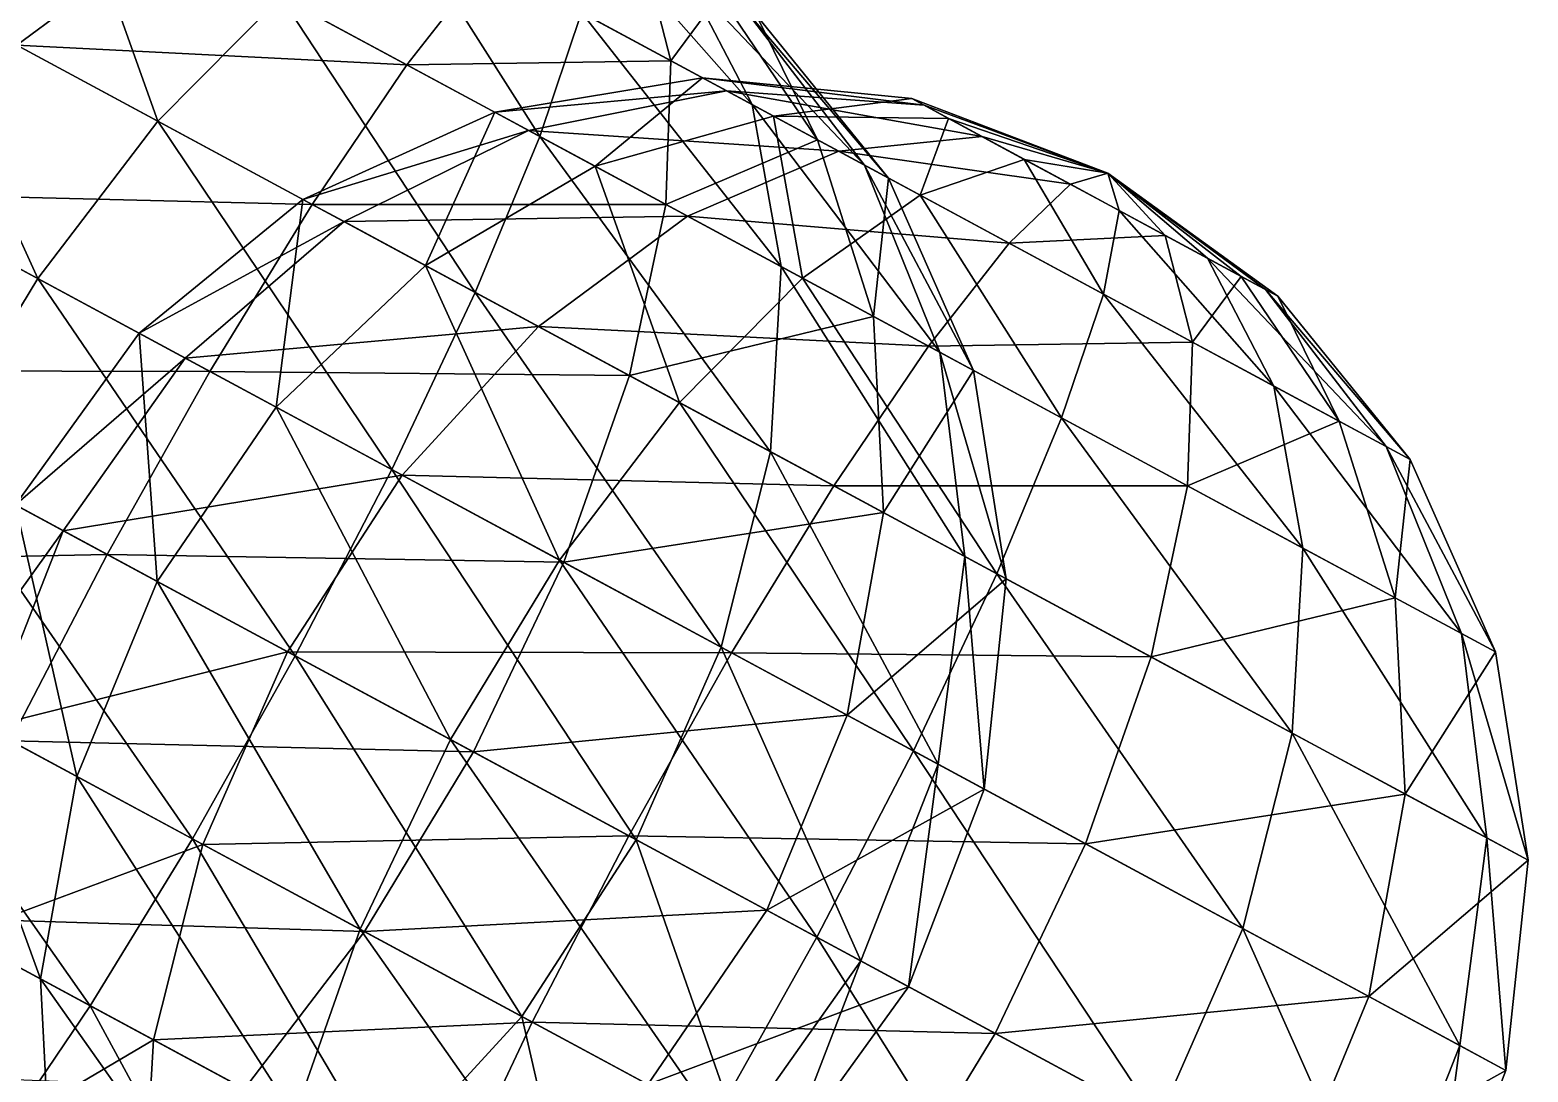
# Model space of a CAD drawing. Header units: metres. Extents: x -386 to 289, y -317 to 299.
# Drawn here: x 169.4 to 224.9, y 57.4 to 96 of the extents above; entities that cross this region are included whole.
import ezdxf

# ---------------------------------------------------------------- set-up
doc = ezdxf.new("R2010")
doc.units = ezdxf.units.M

msp = doc.modelspace()

# ---------------------------------------------------------------- linework, layer by layer
for points in [[(171.04149, 101.37161, -343.261), (164.76573, 97.697876, -340.35373), (174.16501, 92.6263, -332.1807), (174.16512, 92.626396, -332.1806)], [(171.04149, 101.37161, -343.261), (174.16501, 92.6263, -332.1807), (178.71596, 97.23068, -336.5877), (178.71606, 97.23078, -336.58762)], [(183.06577, 100.30095, -342.3311), (178.71596, 97.23068, -336.5877), (188.29869, 92.06013, -335.1687), (188.2988, 92.06023, -335.1686)], [(183.06577, 100.30095, -342.3311), (188.29869, 92.06013, -335.1687), (189.84178, 96.644806, -341.32767), (189.84189, 96.644905, -341.32758)], [(174.45335, 99.53066, -373.00943), (168.94441, 95.443184, -376.788), (161.75162, 99.3242, -366.10776), (161.75172, 99.3243, -366.10767)], [(183.37666, 94.715904, -377.22485), (168.94441, 95.443184, -376.788), (174.45335, 99.53066, -373.00943), (174.45346, 99.53076, -373.00934)], [(186.36139, 98.52273, -371.0659), (183.37666, 94.715904, -377.22485), (174.45335, 99.53066, -373.00943), (174.45346, 99.53076, -373.00934)], [(174.45335, 99.53066, -373.00943), (174.45335, 99.53066, -373.00943), (183.37666, 94.715904, -377.22485), (183.37677, 94.716, -377.22476)], [(190.42552, 99.73529, -348.49997), (189.84178, 96.644806, -341.32767), (196.15152, 93.240265, -344.30844), (196.15163, 93.240364, -344.30835)], [(190.42552, 99.73529, -348.49997), (196.15152, 93.240265, -344.30844), (193.69168, 97.97296, -350.0429), (193.69179, 97.97306, -350.04282)], [(192.13147, 98.81481, -363.3742), (193.1374, 94.86659, -370.06247), (186.36139, 98.52273, -371.0659), (186.3615, 98.52283, -371.0658)], [(194.94052, 97.29913, -360.9316), (193.1374, 94.86659, -370.06247), (192.13147, 98.81481, -363.3742), (192.13158, 98.81491, -363.3741)], [(193.1374, 94.86659, -370.06247), (183.37666, 94.715904, -377.22485), (186.36139, 98.52273, -371.0659), (186.3615, 98.52283, -371.0658)], [(164.76573, 97.697876, -340.35373), (159.23953, 92.45816, -338.52615), (169.72305, 86.80156, -329.4103), (169.72316, 86.80166, -329.41022)], [(164.76573, 97.697876, -340.35373), (169.72305, 86.80156, -329.4103), (174.16501, 92.6263, -332.1807), (174.16512, 92.626396, -332.1806)], [(193.69168, 97.97296, -350.0429), (196.15152, 93.240265, -344.30844), (200.30428, 90.99956, -350.47467), (200.30438, 90.99966, -350.47458)], [(193.69168, 97.97296, -350.0429), (200.30428, 90.99956, -350.47467), (195.84131, 96.81309, -353.2348), (195.84142, 96.81319, -353.2347)], [(178.71596, 97.23068, -336.5877), (174.16501, 92.6263, -332.1807), (185.90141, 86.29368, -330.44275), (185.90152, 86.29378, -330.44266)], [(178.71596, 97.23068, -336.5877), (185.90141, 86.29368, -330.44275), (188.29869, 92.06013, -335.1687), (188.2988, 92.06023, -335.1686)], [(194.94052, 97.29913, -360.9316), (198.56407, 91.938515, -365.34378), (193.1374, 94.86659, -370.06247), (193.13751, 94.86669, -370.06238)], [(196.29842, 96.566444, -357.22034), (198.56407, 91.938515, -365.34378), (194.94052, 97.29913, -360.9316), (194.94063, 97.29923, -360.93152)], [(189.84178, 96.644806, -341.32767), (188.29869, 92.06013, -335.1687), (197.222, 87.24537, -339.38412), (197.2221, 87.24547, -339.38403)], [(189.84178, 96.644806, -341.32767), (197.222, 87.24537, -339.38412), (196.15152, 93.240265, -344.30844), (196.15163, 93.240364, -344.30835)], [(195.84131, 96.81309, -353.2348), (200.30428, 90.99956, -350.47467), (201.18733, 90.52308, -358.17413), (201.18744, 90.52318, -358.17404)], [(195.84131, 96.81309, -353.2348), (201.18733, 90.52308, -358.17413), (196.29842, 96.566444, -357.22034), (196.29852, 96.56654, -357.22025)], [(196.29842, 96.566444, -357.22034), (201.18733, 90.52308, -358.17413), (198.56407, 91.938515, -365.34378), (198.56418, 91.938614, -365.3437)], [(179.87318, 89.54633, -381.9508), (163.90024, 89.94338, -379.16327), (168.94441, 95.443184, -376.788), (168.94452, 95.44328, -376.7879)], [(183.37666, 94.715904, -377.22485), (179.87318, 89.54633, -381.9508), (168.94441, 95.443184, -376.788), (168.94452, 95.44328, -376.7879)], [(168.94441, 95.443184, -376.788), (168.94441, 95.443184, -376.788), (179.87318, 89.54633, -381.9508), (179.87329, 89.54643, -381.9507)], [(193.1374, 94.86659, -370.06247), (192.9594, 89.54534, -375.80582), (183.37666, 94.715904, -377.22485), (183.37677, 94.716, -377.22476)], [(198.56407, 91.938515, -365.34378), (192.9594, 89.54534, -375.80582), (193.1374, 94.86659, -370.06247), (193.13751, 94.86669, -370.06238)], [(192.9594, 89.54534, -375.80582), (179.87318, 89.54633, -381.9508), (183.37666, 94.715904, -377.22485), (183.37677, 94.716, -377.22476)], [(195.19936, 93.75401, -530.2015), (186.6321, 92.959366, -521.683), (194.3163, 94.230484, -522.502), (194.3164, 94.23058, -522.5019)], [(194.3163, 94.230484, -522.502), (186.6321, 92.959366, -521.683), (190.34195, 90.95764, -511.54358), (190.34206, 90.95774, -511.5435)], [(194.3163, 94.230484, -522.502), (190.34195, 90.95764, -511.54358), (196.93956, 92.81505, -515.3324), (196.93967, 92.81515, -515.3323)], [(202.50862, 93.2156, -527.44135), (195.19936, 93.75401, -530.2015), (194.3163, 94.230484, -522.502), (194.3164, 94.23058, -522.5019)], [(202.50862, 93.2156, -527.44135), (194.3163, 94.230484, -522.502), (202.05151, 93.46224, -523.4558), (202.05162, 93.46234, -523.4557)], [(202.05151, 93.46224, -523.4558), (194.3163, 94.230484, -522.502), (196.93956, 92.81505, -515.3324), (196.93967, 92.81515, -515.3323)], [(195.19936, 93.75401, -530.2015), (187.88094, 92.28553, -532.57166), (186.6321, 92.959366, -521.683), (186.6322, 92.959465, -521.68286)], [(199.35211, 91.513306, -536.36774), (187.88094, 92.28553, -532.57166), (195.19936, 93.75401, -530.2015), (195.19946, 93.75411, -530.20135)], [(204.65825, 92.055725, -530.63324), (199.35211, 91.513306, -536.36774), (195.19936, 93.75401, -530.2015), (195.19946, 93.75411, -530.20135)], [(204.65825, 92.055725, -530.63324), (195.19936, 93.75401, -530.2015), (202.50862, 93.2156, -527.44135), (202.50873, 93.2157, -527.4412)], [(196.15152, 93.240265, -344.30844), (197.222, 87.24537, -339.38412), (203.09488, 84.07653, -348.1045), (203.09499, 84.07663, -348.1044)], [(196.15152, 93.240265, -344.30844), (203.09488, 84.07653, -348.1045), (200.30428, 90.99956, -350.47467), (200.30438, 90.99966, -350.47458)], [(202.05151, 93.46224, -523.4558), (196.93956, 92.81505, -515.3324), (203.40941, 92.72955, -519.7445), (203.40952, 92.72965, -519.7444)], [(209.31061, 90.706985, -524.4794), (202.50862, 93.2156, -527.44135), (202.05151, 93.46224, -523.4558), (202.05162, 93.46234, -523.4557)], [(209.31061, 90.706985, -524.4794), (202.05151, 93.46224, -523.4558), (203.40941, 92.72955, -519.7445), (203.40952, 92.72965, -519.7444)], [(209.31061, 90.706985, -524.4794), (204.65825, 92.055725, -530.63324), (202.50862, 93.2156, -527.44135), (202.50873, 93.2157, -527.4412)], [(174.16501, 92.6263, -332.1807), (169.72305, 86.80156, -329.4103), (182.81331, 79.738434, -327.4719), (182.81342, 79.73853, -327.4718)], [(174.16501, 92.6263, -332.1807), (182.81331, 79.738434, -327.4719), (185.90141, 86.29368, -330.44275), (185.90152, 86.29378, -330.44266)], [(187.88094, 92.28553, -532.57166), (179.52258, 89.735504, -521.0545), (186.6321, 92.959366, -521.683), (186.6322, 92.959465, -521.68286)], [(186.6321, 92.959366, -521.683), (179.52258, 89.735504, -521.0545), (184.0662, 87.283905, -508.63632), (184.0663, 87.284004, -508.63623)], [(186.6321, 92.959366, -521.683), (184.0662, 87.283905, -508.63632), (190.34195, 90.95764, -511.54358), (190.34206, 90.95774, -511.5435)], [(196.93956, 92.81505, -515.3324), (190.34195, 90.95764, -511.54358), (198.01642, 86.81671, -504.8703), (198.01653, 86.81681, -504.8702)], [(196.93956, 92.81505, -515.3324), (198.01642, 86.81671, -504.8703), (202.36623, 89.88698, -510.61368), (202.36633, 89.88708, -510.6136)], [(203.40941, 92.72955, -519.7445), (196.93956, 92.81505, -515.3324), (202.36623, 89.88698, -510.61368), (202.36633, 89.88708, -510.6136)], [(203.40941, 92.72955, -519.7445), (202.36623, 89.88698, -510.61368), (206.21846, 91.213875, -517.30194), (206.21857, 91.213974, -517.3018)], [(209.31061, 90.706985, -524.4794), (203.40941, 92.72955, -519.7445), (206.21846, 91.213875, -517.30194), (206.21857, 91.213974, -517.3018)], [(159.23953, 92.45816, -338.52615), (165.69283, 80.15341, -328.4654), (169.72305, 86.80156, -329.4103), (169.72316, 86.80166, -329.41022)], [(187.88094, 92.28553, -532.57166), (181.05208, 88.91023, -534.3904), (179.52258, 89.735504, -521.0545), (179.52269, 89.7356, -521.0544)], [(193.75381, 89.11669, -541.292), (181.05208, 88.91023, -534.3904), (187.88094, 92.28553, -532.57166), (187.88104, 92.28563, -532.57153)], [(188.29869, 92.06013, -335.1687), (185.90141, 86.29368, -330.44275), (196.83018, 80.39683, -335.6056), (196.83029, 80.39693, -335.6055)], [(199.35211, 91.513306, -536.36774), (193.75381, 89.11669, -541.292), (187.88094, 92.28553, -532.57166), (187.88104, 92.28563, -532.57153)], [(188.29869, 92.06013, -335.1687), (196.83018, 80.39683, -335.6056), (197.222, 87.24537, -339.38412), (197.2221, 87.24547, -339.38403)], [(207.92441, 90.293396, -532.1762), (199.35211, 91.513306, -536.36774), (204.65825, 92.055725, -530.63324), (204.65836, 92.055824, -530.6331)], [(209.31061, 90.706985, -524.4794), (207.92441, 90.293396, -532.1762), (204.65825, 92.055725, -530.63324), (204.65836, 92.055824, -530.6331)], [(204.65825, 92.055725, -530.63324), (204.65825, 92.055725, -530.63324), (207.92441, 90.293396, -532.1762), (207.92451, 90.293495, -532.1761)], [(198.56407, 91.938515, -365.34378), (200.63387, 85.40442, -369.13257), (192.9594, 89.54534, -375.80582), (192.9595, 89.54544, -375.80573)], [(205.66185, 88.10876, -539.34845), (193.75381, 89.11669, -541.292), (199.35211, 91.513306, -536.36774), (199.35222, 91.513405, -536.3676)], [(201.18733, 90.52308, -358.17413), (200.63387, 85.40442, -369.13257), (198.56407, 91.938515, -365.34378), (198.56418, 91.938614, -365.3437)], [(207.92441, 90.293396, -532.1762), (205.66185, 88.10876, -539.34845), (199.35211, 91.513306, -536.36774), (199.35222, 91.513405, -536.3676)], [(199.35211, 91.513306, -536.36774), (199.35211, 91.513306, -536.36774), (205.66185, 88.10876, -539.34845), (205.66196, 88.10886, -539.3483)], [(190.34195, 90.95764, -511.54358), (184.0662, 87.283905, -508.63632), (193.46547, 82.212326, -500.4633), (193.46558, 82.212425, -500.4632)], [(190.34195, 90.95764, -511.54358), (193.46547, 82.212326, -500.4633), (198.01642, 86.81671, -504.8703), (198.01653, 86.81681, -504.8702)], [(200.30428, 90.99956, -350.47467), (203.09488, 84.07653, -348.1045), (204.34372, 83.402695, -358.9932), (204.34383, 83.402794, -358.9931)], [(200.30428, 90.99956, -350.47467), (204.34372, 83.402695, -358.9932), (201.18733, 90.52308, -358.17413), (201.18744, 90.52318, -358.17404)], [(206.21846, 91.213875, -517.30194), (202.36623, 89.88698, -510.61368), (209.14224, 86.230835, -509.61026), (209.14235, 86.230934, -509.61017)], [(206.21846, 91.213875, -517.30194), (209.14224, 86.230835, -509.61026), (209.72598, 89.32132, -516.78253), (209.72609, 89.32142, -516.7824)], [(209.31061, 90.706985, -524.4794), (206.21846, 91.213875, -517.30194), (209.72598, 89.32132, -516.78253), (209.72609, 89.32142, -516.7824)], [(201.18733, 90.52308, -358.17413), (204.34372, 83.402695, -358.9932), (200.63387, 85.40442, -369.13257), (200.63397, 85.40452, -369.13248)], [(209.31061, 90.706985, -524.4794), (211.43193, 88.40084, -531.6568), (207.92441, 90.293396, -532.1762), (207.92451, 90.293495, -532.1761)], [(209.31061, 90.706985, -524.4794), (209.72598, 89.32132, -516.78253), (212.99214, 87.55899, -518.3255), (212.99225, 87.55909, -518.3254)], [(209.31061, 90.706985, -524.4794), (212.99214, 87.55899, -518.3255), (215.14177, 86.39912, -521.5174), (215.14188, 86.399216, -521.5173)], [(209.31061, 90.706985, -524.4794), (215.14177, 86.39912, -521.5174), (215.59888, 86.15247, -525.5029), (215.59898, 86.15257, -525.5028)], [(209.31061, 90.706985, -524.4794), (215.59888, 86.15247, -525.5029), (214.24098, 86.88516, -529.2142), (214.24109, 86.88526, -529.21405)], [(209.31061, 90.706985, -524.4794), (214.24098, 86.88516, -529.2142), (211.43193, 88.40084, -531.6568), (211.43204, 88.40094, -531.6567)], [(176.0897, 83.3663, -384.92166), (159.66458, 83.406075, -379.97345), (163.90024, 89.94338, -379.16327), (163.90034, 89.94348, -379.16318)], [(179.87318, 89.54633, -381.9508), (176.0897, 83.3663, -384.92166), (163.90024, 89.94338, -379.16327), (163.90034, 89.94348, -379.16318)], [(163.90024, 89.94338, -379.16327), (163.90024, 89.94338, -379.16327), (176.0897, 83.3663, -384.92166), (176.08981, 83.3664, -384.92157)], [(202.36623, 89.88698, -510.61368), (198.01642, 86.81671, -504.8703), (207.59915, 81.64616, -503.4513), (207.59926, 81.646255, -503.4512)], [(202.36623, 89.88698, -510.61368), (207.59915, 81.64616, -503.4513), (209.14224, 86.230835, -509.61026), (209.14235, 86.230934, -509.61017)], [(211.43193, 88.40084, -531.6568), (205.66185, 88.10876, -539.34845), (207.92441, 90.293396, -532.1762), (207.92451, 90.293495, -532.1761)], [(181.05208, 88.91023, -534.3904), (173.47224, 84.778595, -520.6594), (179.52258, 89.735504, -521.0545), (179.52269, 89.7356, -521.0544)], [(179.52258, 89.735504, -521.0545), (173.47224, 84.778595, -520.6594), (178.54, 82.04419, -506.80875), (178.5401, 82.04429, -506.80865)], [(191.60959, 83.213715, -380.21286), (176.0897, 83.3663, -384.92166), (179.87318, 89.54633, -381.9508), (179.87329, 89.54643, -381.9507)], [(179.52258, 89.735504, -521.0545), (178.54, 82.04419, -506.80875), (184.0662, 87.283905, -508.63632), (184.0663, 87.284004, -508.63623)], [(192.9594, 89.54534, -375.80582), (191.60959, 83.213715, -380.21286), (179.87318, 89.54633, -381.9508), (179.87329, 89.54643, -381.9507)], [(200.63387, 85.40442, -369.13257), (191.60959, 83.213715, -380.21286), (192.9594, 89.54534, -375.80582), (192.9595, 89.54544, -375.80573)], [(209.72598, 89.32132, -516.78253), (209.14224, 86.230835, -509.61026), (215.45198, 82.826294, -512.591), (215.45209, 82.82639, -512.5909)], [(209.72598, 89.32132, -516.78253), (215.45198, 82.826294, -512.591), (212.99214, 87.55899, -518.3255), (212.99225, 87.55909, -518.3254)], [(181.05208, 88.91023, -534.3904), (175.17819, 83.85812, -535.5336), (173.47224, 84.778595, -520.6594), (173.47235, 84.778694, -520.6593)], [(188.24487, 85.02921, -545.07056), (175.17819, 83.85812, -535.5336), (181.05208, 88.91023, -534.3904), (181.05219, 88.91033, -534.39026)], [(193.75381, 89.11669, -541.292), (188.24487, 85.02921, -545.07056), (181.05208, 88.91023, -534.3904), (181.05219, 88.91033, -534.39026)], [(202.67712, 84.30193, -545.50745), (188.24487, 85.02921, -545.07056), (193.75381, 89.11669, -541.292), (193.75392, 89.11679, -541.2919)], [(205.66185, 88.10876, -539.34845), (202.67712, 84.30193, -545.50745), (193.75381, 89.11669, -541.292), (193.75392, 89.11679, -541.2919)], [(193.75381, 89.11669, -541.292), (193.75381, 89.11669, -541.292), (202.67712, 84.30193, -545.50745), (202.67723, 84.30203, -545.5073)], [(211.43193, 88.40084, -531.6568), (212.43787, 84.45262, -538.3451), (205.66185, 88.10876, -539.34845), (205.66196, 88.10886, -539.3483)], [(214.24098, 86.88516, -529.2142), (212.43787, 84.45262, -538.3451), (211.43193, 88.40084, -531.6568), (211.43204, 88.40094, -531.6567)], [(212.43787, 84.45262, -538.3451), (202.67712, 84.30193, -545.50745), (205.66185, 88.10876, -539.34845), (205.66196, 88.10886, -539.3483)], [(184.0662, 87.283905, -508.63632), (178.54, 82.04419, -506.80875), (189.02353, 76.38759, -497.6929), (189.02364, 76.38769, -497.6928)], [(184.0662, 87.283905, -508.63632), (189.02353, 76.38759, -497.6929), (193.46547, 82.212326, -500.4633), (193.46558, 82.212425, -500.4632)], [(197.222, 87.24537, -339.38412), (196.83018, 80.39683, -335.6056), (204.02298, 76.51581, -346.2858), (204.02309, 76.51591, -346.2857)], [(197.222, 87.24537, -339.38412), (204.02298, 76.51581, -346.2858), (203.09488, 84.07653, -348.1045), (203.09499, 84.07663, -348.1044)], [(212.99214, 87.55899, -518.3255), (215.45198, 82.826294, -512.591), (219.60474, 80.58559, -518.75726), (219.60484, 80.585686, -518.75714)], [(212.99214, 87.55899, -518.3255), (219.60474, 80.58559, -518.75726), (215.14177, 86.39912, -521.5174), (215.14188, 86.399216, -521.5173)], [(169.72305, 86.80156, -329.4103), (165.69283, 80.15341, -328.4654), (179.24486, 72.84113, -326.4586), (179.24496, 72.84123, -326.4585)], [(169.72305, 86.80156, -329.4103), (179.24486, 72.84113, -326.4586), (182.81331, 79.738434, -327.4719), (182.81342, 79.73853, -327.4718)], [(198.01642, 86.81671, -504.8703), (193.46547, 82.212326, -500.4633), (205.20187, 75.87971, -498.72534), (205.20198, 75.87981, -498.72525)], [(198.01642, 86.81671, -504.8703), (205.20187, 75.87971, -498.72534), (207.59915, 81.64616, -503.4513), (207.59926, 81.646255, -503.4512)], [(214.24098, 86.88516, -529.2142), (217.86453, 81.52454, -533.62634), (212.43787, 84.45262, -538.3451), (212.43797, 84.45272, -538.345)], [(215.59888, 86.15247, -525.5029), (217.86453, 81.52454, -533.62634), (214.24098, 86.88516, -529.2142), (214.24109, 86.88526, -529.21405)], [(185.90141, 86.29368, -330.44275), (182.81331, 79.738434, -327.4719), (195.00278, 73.161354, -333.2303), (195.00288, 73.16145, -333.2302)], [(185.90141, 86.29368, -330.44275), (195.00278, 73.161354, -333.2303), (196.83018, 80.39683, -335.6056), (196.83029, 80.39693, -335.6055)], [(209.14224, 86.230835, -509.61026), (207.59915, 81.64616, -503.4513), (216.52246, 76.8314, -507.66672), (216.52257, 76.8315, -507.66663)], [(209.14224, 86.230835, -509.61026), (216.52246, 76.8314, -507.66672), (215.45198, 82.826294, -512.591), (215.45209, 82.82639, -512.5909)], [(215.14177, 86.39912, -521.5174), (219.60474, 80.58559, -518.75726), (220.4878, 80.10911, -526.4567), (220.4879, 80.10921, -526.4566)], [(215.14177, 86.39912, -521.5174), (220.4878, 80.10911, -526.4567), (215.59888, 86.15247, -525.5029), (215.59898, 86.15257, -525.5028)], [(215.59888, 86.15247, -525.5029), (220.4878, 80.10911, -526.4567), (217.86453, 81.52454, -533.62634), (217.86464, 81.52464, -533.6262)], [(200.63387, 85.40442, -369.13257), (201.00887, 78.142136, -372.03983), (191.60959, 83.213715, -380.21286), (191.6097, 83.21381, -380.21277)], [(204.34372, 83.402695, -358.9932), (201.00887, 78.142136, -372.03983), (200.63387, 85.40442, -369.13257), (200.63397, 85.40452, -369.13248)], [(188.24487, 85.02921, -545.07056), (183.2007, 79.52941, -547.44586), (175.17819, 83.85812, -535.5336), (175.1783, 83.85822, -535.5335)], [(199.17365, 79.13236, -550.2334), (183.2007, 79.52941, -547.44586), (188.24487, 85.02921, -545.07056), (188.24498, 85.02931, -545.07043)], [(202.67712, 84.30193, -545.50745), (199.17365, 79.13236, -550.2334), (188.24487, 85.02921, -545.07056), (188.24498, 85.02931, -545.07043)], [(188.24487, 85.02921, -545.07056), (188.24487, 85.02921, -545.07056), (199.17365, 79.13236, -550.2334), (199.17375, 79.13246, -550.2333)], [(175.17819, 83.85812, -535.5336), (168.89342, 78.42646, -520.52466), (173.47224, 84.778595, -520.6594), (173.47235, 84.778694, -520.6593)], [(173.47224, 84.778595, -520.6594), (168.89342, 78.42646, -520.52466), (174.13994, 75.5956, -506.1854), (174.14005, 75.595695, -506.1853)], [(173.47224, 84.778595, -520.6594), (174.13994, 75.5956, -506.1854), (178.54, 82.04419, -506.80875), (178.5401, 82.04429, -506.80865)], [(212.25986, 79.13137, -544.08844), (199.17365, 79.13236, -550.2334), (202.67712, 84.30193, -545.50745), (202.67723, 84.30203, -545.5073)], [(212.43787, 84.45262, -538.3451), (212.25986, 79.13137, -544.08844), (202.67712, 84.30193, -545.50745), (202.67723, 84.30203, -545.5073)], [(217.86453, 81.52454, -533.62634), (212.25986, 79.13137, -544.08844), (212.43787, 84.45262, -538.3451), (212.43797, 84.45272, -538.345)], [(175.17819, 83.85812, -535.5336), (170.65953, 77.47352, -535.9236), (168.89342, 78.42646, -520.52466), (168.89352, 78.42656, -520.52454)], [(183.2007, 79.52941, -547.44586), (170.65953, 77.47352, -535.9236), (175.17819, 83.85812, -535.5336), (175.1783, 83.85822, -535.5335)], [(203.09488, 84.07653, -348.1045), (204.02298, 76.51581, -346.2858), (205.55247, 75.69054, -359.62167), (205.55258, 75.690636, -359.62158)], [(203.09488, 84.07653, -348.1045), (205.55247, 75.69054, -359.62167), (204.34372, 83.402695, -358.9932), (204.34383, 83.402794, -358.9931)], [(172.28406, 76.59698, -385.93497), (156.52612, 76.27676, -379.16327), (159.66458, 83.406075, -379.97345), (159.66469, 83.40617, -379.97336)], [(176.0897, 83.3663, -384.92166), (172.28406, 76.59698, -385.93497), (159.66458, 83.406075, -379.97345), (159.66469, 83.40617, -379.97336)], [(159.66458, 83.406075, -379.97345), (159.66458, 83.406075, -379.97345), (172.28406, 76.59698, -385.93497), (172.28416, 76.59708, -385.93488)], [(189.17996, 76.30318, -382.98325), (172.28406, 76.59698, -385.93497), (176.0897, 83.3663, -384.92166), (176.08981, 83.3664, -384.92157)], [(191.60959, 83.213715, -380.21286), (189.17996, 76.30318, -382.98325), (176.0897, 83.3663, -384.92166), (176.08981, 83.3664, -384.92157)], [(201.00887, 78.142136, -372.03983), (189.17996, 76.30318, -382.98325), (191.60959, 83.213715, -380.21286), (191.6097, 83.21381, -380.21277)], [(204.34372, 83.402695, -358.9932), (205.55247, 75.69054, -359.62167), (201.00887, 78.142136, -372.03983), (201.00897, 78.142235, -372.03973)], [(215.45198, 82.826294, -512.591), (216.52246, 76.8314, -507.66672), (222.39534, 73.66256, -516.3871), (222.39545, 73.66266, -516.38696)], [(215.45198, 82.826294, -512.591), (222.39534, 73.66256, -516.3871), (219.60474, 80.58559, -518.75726), (219.60484, 80.585686, -518.75714)], [(178.54, 82.04419, -506.80875), (174.13994, 75.5956, -506.1854), (184.99329, 69.73944, -496.748), (184.9934, 69.73954, -496.7479)], [(178.54, 82.04419, -506.80875), (184.99329, 69.73944, -496.748), (189.02353, 76.38759, -497.6929), (189.02364, 76.38769, -497.6928)], [(193.46547, 82.212326, -500.4633), (189.02353, 76.38759, -497.6929), (202.11377, 69.32446, -495.7545), (202.11388, 69.32456, -495.7544)], [(193.46547, 82.212326, -500.4633), (202.11377, 69.32446, -495.7545), (205.20187, 75.87971, -498.72534), (205.20198, 75.87981, -498.72525)], [(207.59915, 81.64616, -503.4513), (205.20187, 75.87971, -498.72534), (216.13065, 69.98286, -503.88818), (216.13075, 69.982956, -503.8881)], [(207.59915, 81.64616, -503.4513), (216.13065, 69.98286, -503.88818), (216.52246, 76.8314, -507.66672), (216.52257, 76.8315, -507.66663)], [(217.86453, 81.52454, -533.62634), (219.93433, 74.99045, -537.41516), (212.25986, 79.13137, -544.08844), (212.25996, 79.13147, -544.0883)], [(220.4878, 80.10911, -526.4567), (219.93433, 74.99045, -537.41516), (217.86453, 81.52454, -533.62634), (217.86464, 81.52464, -533.6262)], [(196.83018, 80.39683, -335.6056), (195.00278, 73.161354, -333.2303), (203.02528, 68.83264, -345.14252), (203.02539, 68.83274, -345.14243)], [(196.83018, 80.39683, -335.6056), (203.02528, 68.83264, -345.14252), (204.02298, 76.51581, -346.2858), (204.02309, 76.51591, -346.2857)], [(219.60474, 80.58559, -518.75726), (222.39534, 73.66256, -516.3871), (223.64418, 72.98872, -527.27576), (223.64429, 72.98882, -527.27563)], [(219.60474, 80.58559, -518.75726), (223.64418, 72.98872, -527.27576), (220.4878, 80.10911, -526.4567), (220.4879, 80.10921, -526.4566)], [(165.69283, 80.15341, -328.4654), (162.34894, 73.134926, -329.4103), (175.4392, 66.07181, -327.4719), (175.4393, 66.07191, -327.4718)], [(165.69283, 80.15341, -328.4654), (175.4392, 66.07181, -327.4719), (179.24486, 72.84113, -326.4586), (179.24496, 72.84123, -326.4585)], [(220.4878, 80.10911, -526.4567), (223.64418, 72.98872, -527.27576), (219.93433, 74.99045, -537.41516), (219.93443, 74.99055, -537.41504)], [(183.2007, 79.52941, -547.44586), (178.96506, 72.9921, -548.25604), (170.65953, 77.47352, -535.9236), (170.65964, 77.47362, -535.92346)], [(195.39017, 72.95233, -553.2043), (178.96506, 72.9921, -548.25604), (183.2007, 79.52941, -547.44586), (183.2008, 79.52951, -547.44574)], [(182.81331, 79.738434, -327.4719), (179.24486, 72.84113, -326.4586), (191.86432, 66.032036, -332.4201), (191.86443, 66.032135, -332.42)], [(182.81331, 79.738434, -327.4719), (191.86432, 66.032036, -332.4201), (195.00278, 73.161354, -333.2303), (195.00288, 73.16145, -333.2302)], [(199.17365, 79.13236, -550.2334), (195.39017, 72.95233, -553.2043), (183.2007, 79.52941, -547.44586), (183.2008, 79.52951, -547.44574)], [(183.2007, 79.52941, -547.44586), (183.2007, 79.52941, -547.44586), (195.39017, 72.95233, -553.2043), (195.39027, 72.95243, -553.20416)], [(210.91005, 72.79974, -548.4955), (195.39017, 72.95233, -553.2043), (199.17365, 79.13236, -550.2334), (199.17375, 79.13246, -550.2333)], [(212.25986, 79.13137, -544.08844), (210.91005, 72.79974, -548.4955), (199.17365, 79.13236, -550.2334), (199.17375, 79.13246, -550.2333)], [(219.93433, 74.99045, -537.41516), (210.91005, 72.79974, -548.4955), (212.25986, 79.13137, -544.08844), (212.25996, 79.13147, -544.0883)], [(170.65953, 77.47352, -535.9236), (166.09813, 71.11197, -520.6594), (168.89342, 78.42646, -520.52466), (168.89352, 78.42656, -520.52454)], [(168.89342, 78.42646, -520.52466), (166.09813, 71.11197, -520.6594), (171.16588, 68.37756, -506.80875), (171.16599, 68.37766, -506.80865)], [(168.89342, 78.42646, -520.52466), (171.16588, 68.37756, -506.80875), (174.13994, 75.5956, -506.1854), (174.14005, 75.595695, -506.1853)], [(201.00887, 78.142136, -372.03983), (199.66348, 70.646576, -373.8674), (189.17996, 76.30318, -382.98325), (189.18007, 76.303276, -382.98315)], [(205.55247, 75.69054, -359.62167), (199.66348, 70.646576, -373.8674), (201.00887, 78.142136, -372.03983), (201.00897, 78.142235, -372.03973)], [(170.65953, 77.47352, -535.9236), (167.80408, 70.1915, -535.5336), (166.09813, 71.11197, -520.6594), (166.09824, 71.11207, -520.6593)], [(178.96506, 72.9921, -548.25604), (167.80408, 70.1915, -535.5336), (170.65953, 77.47352, -535.9236), (170.65964, 77.47362, -535.92346)], [(172.28406, 76.59698, -385.93497), (168.71559, 69.69967, -384.92166), (156.52612, 76.27676, -379.16327), (156.52623, 76.276855, -379.16318)], [(185.83609, 69.2847, -383.92816), (168.71559, 69.69967, -384.92166), (172.28406, 76.59698, -385.93497), (172.28416, 76.59708, -385.93488)], [(189.17996, 76.30318, -382.98325), (185.83609, 69.2847, -383.92816), (172.28406, 76.59698, -385.93497), (172.28416, 76.59708, -385.93488)], [(204.02298, 76.51581, -346.2858), (203.02528, 68.83264, -345.14252), (204.73123, 67.91217, -360.01675), (204.73134, 67.91227, -360.01666)], [(204.02298, 76.51581, -346.2858), (204.73123, 67.91217, -360.01675), (205.55247, 75.69054, -359.62167), (205.55258, 75.690636, -359.62158)], [(216.52246, 76.8314, -507.66672), (216.13065, 69.98286, -503.88818), (223.32344, 66.10184, -514.56836), (223.32355, 66.10194, -514.56824)], [(216.52246, 76.8314, -507.66672), (223.32344, 66.10184, -514.56836), (222.39534, 73.66256, -516.3871), (222.39545, 73.66266, -516.38696)], [(189.02353, 76.38759, -497.6929), (184.99329, 69.73944, -496.748), (198.54532, 62.427162, -494.74118), (198.54543, 62.42726, -494.7411)], [(199.66348, 70.646576, -373.8674), (185.83609, 69.2847, -383.92816), (189.17996, 76.30318, -382.98325), (189.18007, 76.303276, -382.98315)], [(189.02353, 76.38759, -497.6929), (198.54532, 62.427162, -494.74118), (202.11377, 69.32446, -495.7545), (202.11388, 69.32456, -495.7544)], [(174.13994, 75.5956, -506.1854), (171.16588, 68.37756, -506.80875), (181.64941, 62.720955, -497.6929), (181.64952, 62.721054, -497.6928)], [(174.13994, 75.5956, -506.1854), (181.64941, 62.720955, -497.6929), (184.99329, 69.73944, -496.748), (184.9934, 69.73954, -496.7479)], [(205.55247, 75.69054, -359.62167), (204.73123, 67.91217, -360.01675), (199.66348, 70.646576, -373.8674), (199.66359, 70.646675, -373.8673)], [(205.20187, 75.87971, -498.72534), (202.11377, 69.32446, -495.7545), (214.30324, 62.747383, -501.51288), (214.30334, 62.747482, -501.5128)], [(205.20187, 75.87971, -498.72534), (214.30324, 62.747383, -501.51288), (216.13065, 69.98286, -503.88818), (216.13075, 69.982956, -503.8881)], [(219.93433, 74.99045, -537.41516), (220.30933, 67.728165, -540.32245), (210.91005, 72.79974, -548.4955), (210.91016, 72.79984, -548.49536)], [(223.64418, 72.98872, -527.27576), (220.30933, 67.728165, -540.32245), (219.93433, 74.99045, -537.41516), (219.93443, 74.99055, -537.41504)], [(195.00278, 73.161354, -333.2303), (191.86432, 66.032036, -332.4201), (200.16983, 61.550625, -344.75256), (200.16994, 61.550724, -344.75247)], [(195.00278, 73.161354, -333.2303), (200.16983, 61.550625, -344.75256), (203.02528, 68.83264, -345.14252), (203.02539, 68.83274, -345.14243)], [(222.39534, 73.66256, -516.3871), (223.32344, 66.10184, -514.56836), (224.85294, 65.276566, -527.90424), (224.85304, 65.276665, -527.9041)], [(222.39534, 73.66256, -516.3871), (224.85294, 65.276566, -527.90424), (223.64418, 72.98872, -527.27576), (223.64429, 72.98882, -527.27563)], [(162.34894, 73.134926, -329.4103), (159.91931, 66.2244, -332.1807), (171.65572, 59.89178, -330.44275), (171.65582, 59.89188, -330.44266)], [(162.34894, 73.134926, -329.4103), (171.65572, 59.89178, -330.44275), (175.4392, 66.07181, -327.4719), (175.4393, 66.07191, -327.4718)], [(178.96506, 72.9921, -548.25604), (175.82658, 65.862785, -547.44586), (167.80408, 70.1915, -535.5336), (167.80418, 70.1916, -535.5335)], [(179.24486, 72.84113, -326.4586), (175.4392, 66.07181, -327.4719), (187.62866, 59.494728, -333.2303), (187.62877, 59.494827, -333.2302)], [(191.58452, 66.18301, -554.2176), (175.82658, 65.862785, -547.44586), (178.96506, 72.9921, -548.25604), (178.96516, 72.9922, -548.2559)], [(195.39017, 72.95233, -553.2043), (191.58452, 66.18301, -554.2176), (178.96506, 72.9921, -548.25604), (178.96516, 72.9922, -548.2559)], [(178.96506, 72.9921, -548.25604), (178.96506, 72.9921, -548.25604), (191.58452, 66.18301, -554.2176), (191.58463, 66.183105, -554.21747)], [(179.24486, 72.84113, -326.4586), (187.62866, 59.494728, -333.2303), (191.86432, 66.032036, -332.4201), (191.86443, 66.032135, -332.42)], [(208.48042, 65.889206, -551.2658), (191.58452, 66.18301, -554.2176), (195.39017, 72.95233, -553.2043), (195.39027, 72.95243, -553.20416)], [(210.91005, 72.79974, -548.4955), (208.48042, 65.889206, -551.2658), (195.39017, 72.95233, -553.2043), (195.39027, 72.95243, -553.20416)], [(220.30933, 67.728165, -540.32245), (208.48042, 65.889206, -551.2658), (210.91005, 72.79974, -548.4955), (210.91016, 72.79984, -548.49536)], [(223.64418, 72.98872, -527.27576), (224.85294, 65.276566, -527.90424), (220.30933, 67.728165, -540.32245), (220.30943, 67.728264, -540.3223)], [(166.09813, 71.11197, -520.6594), (165.27689, 63.333607, -521.0545), (169.8205, 60.882004, -508.63632), (169.8206, 60.882103, -508.63623)], [(166.09813, 71.11197, -520.6594), (169.8205, 60.882004, -508.63632), (171.16588, 68.37756, -506.80875), (171.16599, 68.37766, -506.80865)], [(199.66348, 70.646576, -373.8674), (196.68942, 63.428547, -374.49075), (185.83609, 69.2847, -383.92816), (185.8362, 69.2848, -383.92807)], [(204.73123, 67.91217, -360.01675), (196.68942, 63.428547, -374.49075), (199.66348, 70.646576, -373.8674), (199.66359, 70.646675, -373.8673)], [(175.82658, 65.862785, -547.44586), (166.8064, 62.50833, -534.3904), (167.80408, 70.1915, -535.5336), (167.80418, 70.1916, -535.5335)], [(216.13065, 69.98286, -503.88818), (214.30324, 62.747383, -501.51288), (222.32574, 58.41867, -513.4251), (222.32585, 58.41877, -513.425)], [(216.13065, 69.98286, -503.88818), (222.32574, 58.41867, -513.4251), (223.32344, 66.10184, -514.56836), (223.32355, 66.10194, -514.56824)], [(181.80585, 62.63655, -382.98325), (165.62749, 63.144432, -381.9508), (168.71559, 69.69967, -384.92166), (168.7157, 69.69977, -384.92157)], [(185.83609, 69.2847, -383.92816), (181.80585, 62.63655, -382.98325), (168.71559, 69.69967, -384.92166), (168.7157, 69.69977, -384.92157)], [(184.99329, 69.73944, -496.748), (181.64941, 62.720955, -497.6929), (194.73965, 55.657837, -495.7545), (194.73976, 55.657936, -495.7544)], [(196.68942, 63.428547, -374.49075), (181.80585, 62.63655, -382.98325), (185.83609, 69.2847, -383.92816), (185.8362, 69.2848, -383.92807)], [(184.99329, 69.73944, -496.748), (194.73965, 55.657837, -495.7545), (198.54532, 62.427162, -494.74118), (198.54543, 62.42726, -494.7411)], [(202.11377, 69.32446, -495.7545), (198.54532, 62.427162, -494.74118), (211.16478, 55.61807, -500.7027), (211.16489, 55.618168, -500.7026)], [(202.11377, 69.32446, -495.7545), (211.16478, 55.61807, -500.7027), (214.30324, 62.747383, -501.51288), (214.30334, 62.747482, -501.5128)], [(203.02528, 68.83264, -345.14252), (200.16983, 61.550625, -344.75256), (201.93594, 60.59768, -360.1515), (201.93605, 60.59778, -360.1514)], [(203.02528, 68.83264, -345.14252), (201.93594, 60.59768, -360.1515), (204.73123, 67.91217, -360.01675), (204.73134, 67.91227, -360.01666)], [(171.16588, 68.37756, -506.80875), (169.8205, 60.882004, -508.63632), (179.21977, 55.81043, -500.4633), (179.21988, 55.810528, -500.4632)], [(171.16588, 68.37756, -506.80875), (179.21977, 55.81043, -500.4633), (181.64941, 62.720955, -497.6929), (181.64952, 62.721054, -497.6928)], [(204.73123, 67.91217, -360.01675), (201.93594, 60.59768, -360.1515), (196.68942, 63.428547, -374.49075), (196.68953, 63.428646, -374.49066)], [(220.30933, 67.728165, -540.32245), (218.96394, 60.232605, -542.15), (208.48042, 65.889206, -551.2658), (208.48053, 65.889305, -551.2657)], [(224.85294, 65.276566, -527.90424), (218.96394, 60.232605, -542.15), (220.30933, 67.728165, -540.32245), (220.30943, 67.728264, -540.3223)], [(159.91931, 66.2244, -332.1807), (168.15224, 54.722206, -335.1687), (171.65572, 59.89178, -330.44275), (171.65582, 59.89188, -330.44266)], [(175.4392, 66.07181, -327.4719), (171.65572, 59.89178, -330.44275), (182.58449, 53.99493, -335.6056), (182.5846, 53.99503, -335.6055)], [(175.4392, 66.07181, -327.4719), (182.58449, 53.99493, -335.6056), (187.62866, 59.494728, -333.2303), (187.62877, 59.494827, -333.2302)], [(191.58452, 66.18301, -554.2176), (188.01605, 59.2857, -553.2043), (175.82658, 65.862785, -547.44586), (175.82669, 65.862885, -547.44574)], [(191.86432, 66.032036, -332.4201), (187.62866, 59.494728, -333.2303), (195.65117, 55.166016, -345.14252), (195.65128, 55.166115, -345.14243)], [(205.13655, 58.870724, -552.21075), (188.01605, 59.2857, -553.2043), (191.58452, 66.18301, -554.2176), (191.58463, 66.183105, -554.21747)], [(208.48042, 65.889206, -551.2658), (205.13655, 58.870724, -552.21075), (191.58452, 66.18301, -554.2176), (191.58463, 66.183105, -554.21747)], [(191.86432, 66.032036, -332.4201), (195.65117, 55.166016, -345.14252), (200.16983, 61.550625, -344.75256), (200.16994, 61.550724, -344.75247)], [(223.32344, 66.10184, -514.56836), (222.32574, 58.41867, -513.4251), (224.0317, 57.498196, -528.2993), (224.0318, 57.498295, -528.2992)], [(223.32344, 66.10184, -514.56836), (224.0317, 57.498196, -528.2993), (224.85294, 65.276566, -527.90424), (224.85304, 65.276665, -527.9041)], [(175.82658, 65.862785, -547.44586), (173.99918, 58.62731, -545.07056), (166.8064, 62.50833, -534.3904), (166.8065, 62.50843, -534.39026)], [(188.01605, 59.2857, -553.2043), (173.99918, 58.62731, -545.07056), (175.82658, 65.862785, -547.44586), (175.82669, 65.862885, -547.44574)], [(175.82658, 65.862785, -547.44586), (175.82658, 65.862785, -547.44586), (188.01605, 59.2857, -553.2043), (188.01616, 59.2858, -553.20416)], [(218.96394, 60.232605, -542.15), (205.13655, 58.870724, -552.21075), (208.48042, 65.889206, -551.2658), (208.48053, 65.889305, -551.2657)], [(224.85294, 65.276566, -527.90424), (224.0317, 57.498196, -528.2993), (218.96394, 60.232605, -542.15), (218.96405, 60.232704, -542.1499)], [(165.27689, 63.333607, -521.0545), (166.48564, 55.621445, -521.683), (170.1955, 53.61972, -511.54358), (170.1956, 53.61982, -511.5435)], [(165.27689, 63.333607, -521.0545), (170.1955, 53.61972, -511.54358), (169.8205, 60.882004, -508.63632), (169.8206, 60.882103, -508.63623)], [(196.68942, 63.428547, -374.49075), (192.28937, 56.97995, -373.8674), (181.80585, 62.63655, -382.98325), (181.80595, 62.63665, -382.98315)], [(201.93594, 60.59768, -360.1515), (192.28937, 56.97995, -373.8674), (196.68942, 63.428547, -374.49075), (196.68953, 63.428646, -374.49066)], [(177.36389, 56.811813, -380.21286), (163.23021, 57.377983, -377.22485), (165.62749, 63.144432, -381.9508), (165.6276, 63.14453, -381.9507)], [(181.80585, 62.63655, -382.98325), (177.36389, 56.811813, -380.21286), (165.62749, 63.144432, -381.9508), (165.6276, 63.14453, -381.9507)], [(192.28937, 56.97995, -373.8674), (177.36389, 56.811813, -380.21286), (181.80585, 62.63655, -382.98325), (181.80595, 62.63665, -382.98315)], [(181.64941, 62.720955, -497.6929), (179.21977, 55.81043, -500.4633), (190.95618, 49.47781, -498.72534), (190.95628, 49.47791, -498.72525)], [(181.64941, 62.720955, -497.6929), (190.95618, 49.47781, -498.72534), (194.73965, 55.657837, -495.7545), (194.73976, 55.657936, -495.7544)], [(214.30324, 62.747383, -501.51288), (211.16478, 55.61807, -500.7027), (219.47029, 51.136654, -513.03516), (219.4704, 51.136753, -513.03503)], [(214.30324, 62.747383, -501.51288), (219.47029, 51.136654, -513.03516), (222.32574, 58.41867, -513.4251), (222.32585, 58.41877, -513.425)], [(173.99918, 58.62731, -545.07056), (167.73448, 54.94761, -532.57166), (166.8064, 62.50833, -534.3904), (166.8065, 62.50843, -534.39026)], [(198.54532, 62.427162, -494.74118), (194.73965, 55.657837, -495.7545), (206.92912, 49.080757, -501.51288), (206.92923, 49.080856, -501.5128)], [(198.54532, 62.427162, -494.74118), (206.92912, 49.080757, -501.51288), (211.16478, 55.61807, -500.7027), (211.16489, 55.618168, -500.7026)], [(200.16983, 61.550625, -344.75256), (195.65117, 55.166016, -345.14252), (197.35712, 54.24554, -360.01675), (197.35722, 54.24564, -360.01666)], [(200.16983, 61.550625, -344.75256), (197.35712, 54.24554, -360.01675), (201.93594, 60.59768, -360.1515), (201.93605, 60.59778, -360.1514)], [(169.8205, 60.882004, -508.63632), (170.1955, 53.61972, -511.54358), (177.86996, 49.478798, -504.8703), (177.87007, 49.478897, -504.8702)], [(169.8205, 60.882004, -508.63632), (177.86996, 49.478798, -504.8703), (179.21977, 55.81043, -500.4633), (179.21988, 55.810528, -500.4632)], [(201.93594, 60.59768, -360.1515), (197.35712, 54.24554, -360.01675), (192.28937, 56.97995, -373.8674), (192.28947, 56.98005, -373.8673)], [(171.65572, 59.89178, -330.44275), (168.15224, 54.722206, -335.1687), (177.07555, 49.907448, -339.38412), (177.07565, 49.907547, -339.38403)], [(171.65572, 59.89178, -330.44275), (177.07555, 49.907448, -339.38412), (182.58449, 53.99493, -335.6056), (182.5846, 53.99503, -335.6055)], [(218.96394, 60.232605, -542.15), (215.98988, 53.014576, -542.7734), (205.13655, 58.870724, -552.21075), (205.13666, 58.870823, -552.21063)], [(224.0317, 57.498196, -528.2993), (215.98988, 53.014576, -542.7734), (218.96394, 60.232605, -542.15), (218.96405, 60.232704, -542.1499)], [(187.62866, 59.494728, -333.2303), (182.58449, 53.99493, -335.6056), (189.77728, 50.113914, -346.2858), (189.77739, 50.114014, -346.2857)], [(187.62866, 59.494728, -333.2303), (189.77728, 50.113914, -346.2858), (195.65117, 55.166016, -345.14252), (195.65128, 55.166115, -345.14243)], [(188.01605, 59.2857, -553.2043), (184.92795, 52.73046, -550.2334), (173.99918, 58.62731, -545.07056), (173.99928, 58.62741, -545.07043)], [(201.10631, 52.22258, -551.2658), (184.92795, 52.73046, -550.2334), (188.01605, 59.2857, -553.2043), (188.01616, 59.2858, -553.20416)], [(205.13655, 58.870724, -552.21075), (201.10631, 52.22258, -551.2658), (188.01605, 59.2857, -553.2043), (188.01616, 59.2858, -553.20416)], [(215.98988, 53.014576, -542.7734), (201.10631, 52.22258, -551.2658), (205.13655, 58.870724, -552.21075), (205.13666, 58.870823, -552.21063)], [(173.99918, 58.62731, -545.07056), (173.60736, 51.77877, -541.292), (167.73448, 54.94761, -532.57166), (167.73459, 54.94771, -532.57153)], [(184.92795, 52.73046, -550.2334), (173.60736, 51.77877, -541.292), (173.99918, 58.62731, -545.07056), (173.99928, 58.62741, -545.07043)], [(173.99918, 58.62731, -545.07056), (173.99918, 58.62731, -545.07056), (184.92795, 52.73046, -550.2334), (184.92805, 52.73056, -550.2333)], [(222.32574, 58.41867, -513.4251), (219.47029, 51.136654, -513.03516), (221.2364, 50.18371, -528.4341), (221.23651, 50.183807, -528.43396)], [(222.32574, 58.41867, -513.4251), (221.2364, 50.18371, -528.4341), (224.0317, 57.498196, -528.2993), (224.0318, 57.498295, -528.2992)], [(224.0317, 57.498196, -528.2993), (221.2364, 50.18371, -528.4341), (215.98988, 53.014576, -542.7734), (215.98999, 53.014675, -542.77325)]]:
    msp.add_3dface(points)

doc.saveas('drawing.dxf')
